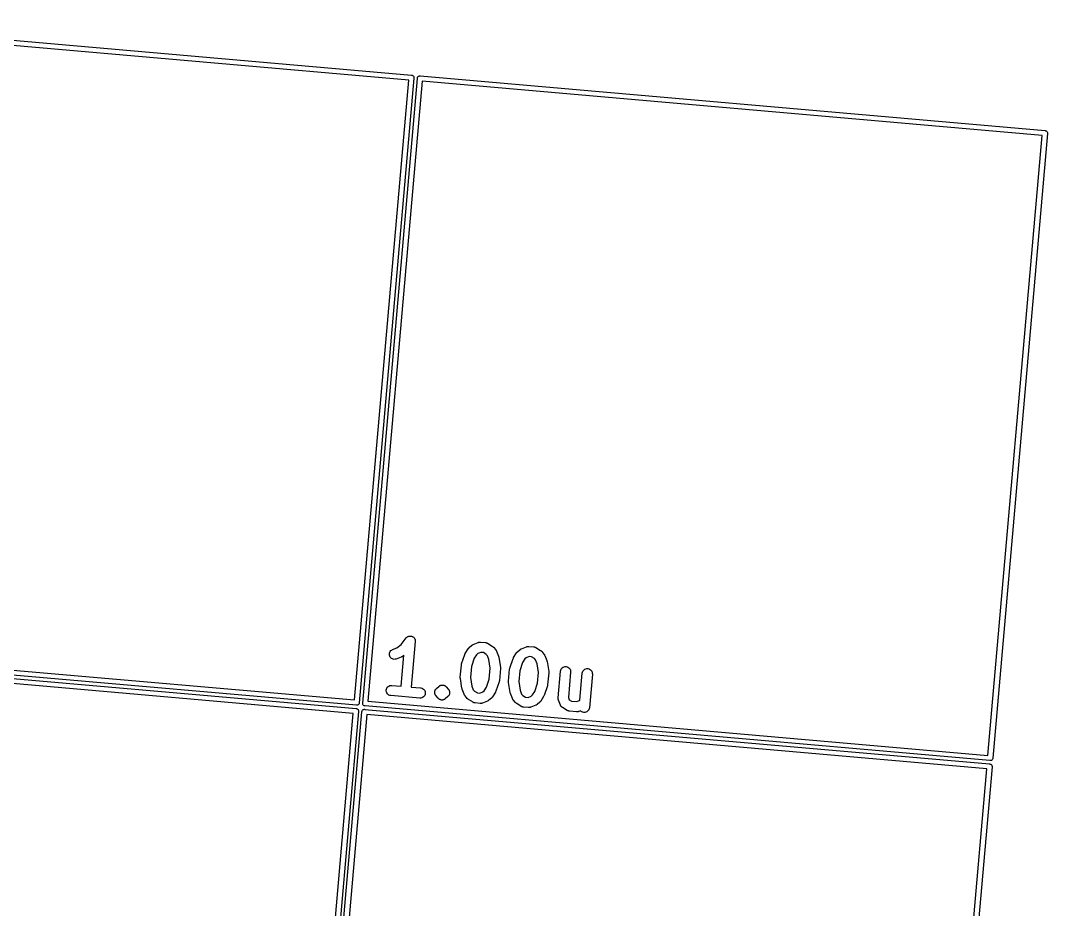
# Model space of a CAD drawing. Extents: x 72 to 342, y -189 to -99.
# Drawn here: x 160.39 to 191.16, y -132.09 to -105.45 of the extents above; entities that cross this region are included whole.
import ezdxf

# ---------------------------------------------------------------- set-up
doc = ezdxf.new("R2010")
doc.units = 0
doc.header["$MEASUREMENT"] = 0
doc.layers.add('BLACK', color=7, linetype='CONTINUOUS')

msp = doc.modelspace()

# ---------------------------------------------------------------- linework, layer by layer
at = {"layer": 'BLACK', "linetype": 'CONTINUOUS'}
for p, q in [((153.389, -105.452), (172.106, -107.089)), ((172.021, -107.235), (153.448, -105.61)), ((170.396, -125.808), (172.021, -107.235)), ((172.179, -107.176), (170.541, -125.893)), ((170.642, -125.902), (172.28, -107.185)), ((172.425, -107.27), (170.801, -125.843)), ((172.106, -107.089), (172.11, -107.089)), ((172.11, -107.089), (172.114, -107.09)), ((172.114, -107.09), (172.114, -107.09)), ((172.114, -107.09), (172.125, -107.092)), ((172.125, -107.092), (172.139, -107.098)), ((172.139, -107.098), (172.151, -107.106)), ((172.151, -107.106), (172.162, -107.117)), ((172.162, -107.117), (172.169, -107.127)), ((172.169, -107.127), (172.17, -107.129)), ((172.17, -107.129), (172.17, -107.129)), ((172.17, -107.129), (172.176, -107.143)), ((172.176, -107.143), (172.176, -107.143)), ((172.176, -107.143), (172.179, -107.157)), ((172.179, -107.157), (172.179, -107.166)), ((172.179, -107.166), (172.179, -107.172)), ((172.179, -107.172), (172.179, -107.176)), ((172.28, -107.181), (172.281, -107.178)), ((172.28, -107.185), (172.28, -107.181)), ((172.281, -107.177), (172.283, -107.166)), ((172.281, -107.178), (172.281, -107.177)), ((172.283, -107.166), (172.288, -107.153)), ((172.288, -107.153), (172.296, -107.14)), ((172.296, -107.14), (172.307, -107.129)), ((172.307, -107.129), (172.319, -107.121)), ((172.319, -107.121), (172.329, -107.117)), ((172.319, -107.121), (172.319, -107.121)), ((172.329, -107.117), (172.333, -107.115)), ((172.333, -107.115), (172.336, -107.114)), ((172.336, -107.114), (172.348, -107.112)), ((172.348, -107.112), (172.359, -107.112)), ((172.359, -107.112), (172.363, -107.112)), ((172.363, -107.112), (172.367, -107.112)), ((172.367, -107.112), (191.084, -108.75)), ((190.998, -108.895), (172.425, -107.27)), ((189.373, -127.468), (190.998, -108.895)), ((191.156, -108.836), (189.519, -127.553)), ((191.084, -108.75), (191.087, -108.75)), ((191.087, -108.75), (191.091, -108.75)), ((191.091, -108.75), (191.091, -108.75)), ((191.091, -108.75), (191.102, -108.753)), ((191.102, -108.753), (191.116, -108.758)), ((191.116, -108.758), (191.129, -108.766)), ((191.129, -108.766), (191.139, -108.777)), ((191.139, -108.777), (191.146, -108.787)), ((191.146, -108.787), (191.148, -108.789)), ((191.148, -108.789), (191.148, -108.791)), ((191.148, -108.791), (191.154, -108.803)), ((191.154, -108.803), (191.154, -108.803)), ((191.154, -108.803), (191.157, -108.818)), ((191.157, -108.833), (191.156, -108.836)), ((191.157, -108.818), (191.157, -108.829)), ((191.157, -108.829), (191.157, -108.833)), ((171.792, -124.142), (171.946, -123.95)), ((171.946, -123.95), (171.947, -123.948)), ((171.947, -123.948), (171.947, -123.948)), ((171.947, -123.948), (171.947, -123.948)), ((171.947, -123.948), (171.948, -123.948)), ((171.948, -123.948), (171.958, -123.938)), ((171.958, -123.938), (171.968, -123.927)), ((171.968, -123.927), (171.969, -123.927)), ((171.969, -123.927), (171.981, -123.919)), ((171.969, -123.927), (171.969, -123.927)), ((171.981, -123.919), (171.993, -123.911)), ((171.993, -123.911), (172.007, -123.905)), ((171.993, -123.911), (171.993, -123.911)), ((171.993, -123.911), (171.993, -123.911)), ((172.007, -123.905), (172.021, -123.899)), ((172.021, -123.899), (172.035, -123.896)), ((172.021, -123.899), (172.021, -123.899)), ((172.021, -123.899), (172.021, -123.899)), ((172.035, -123.896), (172.05, -123.893)), ((172.05, -123.893), (172.05, -123.893)), ((172.05, -123.893), (172.05, -123.893)), ((172.05, -123.893), (172.065, -123.893)), ((172.065, -123.893), (172.08, -123.893)), ((172.08, -123.893), (172.08, -123.893)), ((172.08, -123.893), (172.095, -123.896)), ((172.08, -123.893), (172.08, -123.893)), ((172.095, -123.896), (172.109, -123.899)), ((172.109, -123.899), (172.109, -123.899)), ((172.109, -123.899), (172.109, -123.899)), ((172.109, -123.899), (172.123, -123.905)), ((172.123, -123.905), (172.136, -123.91)), ((172.136, -123.91), (172.136, -123.91)), ((172.136, -123.91), (172.136, -123.91)), ((172.136, -123.91), (172.149, -123.919)), ((172.149, -123.919), (172.161, -123.927)), ((172.161, -123.927), (172.161, -123.927)), ((172.161, -123.927), (172.161, -123.927)), ((172.161, -123.927), (172.172, -123.937)), ((172.172, -123.937), (172.182, -123.948)), ((172.182, -123.948), (172.182, -123.948)), ((172.182, -123.948), (172.182, -123.948)), ((172.182, -123.948), (172.191, -123.96)), ((172.191, -123.96), (172.199, -123.972)), ((172.199, -123.972), (172.199, -123.972)), ((172.199, -123.972), (172.199, -123.972)), ((172.199, -123.972), (172.205, -123.986)), ((151.823, -124.183), (170.396, -125.808)), ((171.537, -124.299), (171.665, -124.249)), ((171.665, -124.249), (171.792, -124.142)), ((172.217, -124.058), (172.097, -125.425)), ((172.205, -123.986), (172.211, -123.999)), ((172.211, -123.999), (172.211, -124)), ((172.211, -124), (172.211, -124)), ((172.211, -124), (172.214, -124.014)), ((172.214, -124.014), (172.217, -124.029)), ((172.217, -124.029), (172.217, -124.029)), ((172.217, -124.029), (172.217, -124.029)), ((172.217, -124.029), (172.217, -124.043)), ((172.217, -124.043), (172.217, -124.058)), ((173.717, -124.413), (173.802, -124.274)), ((173.802, -124.274), (173.803, -124.273)), ((173.803, -124.273), (173.809, -124.266)), ((173.809, -124.266), (173.813, -124.259)), ((173.813, -124.259), (173.818, -124.254)), ((173.818, -124.254), (173.822, -124.249)), ((173.822, -124.249), (173.828, -124.243)), ((173.828, -124.243), (173.834, -124.237)), ((173.834, -124.237), (173.913, -124.171)), ((173.913, -124.171), (173.915, -124.17)), ((173.915, -124.17), (173.922, -124.165)), ((173.922, -124.165), (173.928, -124.16)), ((173.928, -124.16), (173.934, -124.157)), ((173.934, -124.157), (173.939, -124.154)), ((173.939, -124.154), (173.947, -124.15)), ((173.947, -124.15), (173.955, -124.146)), ((173.955, -124.146), (174.106, -124.087)), ((174.106, -124.087), (174.108, -124.086)), ((174.108, -124.086), (174.112, -124.085)), ((174.112, -124.085), (174.116, -124.083)), ((174.116, -124.083), (174.126, -124.081)), ((174.126, -124.081), (174.136, -124.078)), ((174.136, -124.078), (174.141, -124.078)), ((174.141, -124.078), (174.145, -124.077)), ((174.145, -124.077), (174.156, -124.077)), ((174.156, -124.077), (174.166, -124.076)), ((174.166, -124.076), (174.171, -124.077)), ((174.171, -124.077), (174.175, -124.077)), ((174.175, -124.077), (174.32, -124.089)), ((174.32, -124.089), (174.322, -124.09)), ((174.322, -124.09), (174.326, -124.09)), ((174.326, -124.09), (174.331, -124.091)), ((174.331, -124.091), (174.341, -124.093)), ((174.341, -124.093), (174.351, -124.095)), ((174.351, -124.095), (174.355, -124.097)), ((174.355, -124.097), (174.359, -124.098)), ((174.359, -124.098), (174.369, -124.103)), ((174.369, -124.103), (174.378, -124.107)), ((174.378, -124.107), (174.382, -124.109)), ((174.382, -124.109), (174.386, -124.111)), ((174.386, -124.111), (174.524, -124.196)), ((174.524, -124.196), (174.526, -124.197)), ((174.526, -124.197), (174.533, -124.203)), ((174.533, -124.203), (174.54, -124.207)), ((174.54, -124.207), (174.545, -124.212)), ((174.545, -124.212), (174.55, -124.216)), ((174.55, -124.216), (174.555, -124.222)), ((174.555, -124.222), (174.561, -124.228)), ((174.561, -124.228), (174.627, -124.307)), ((175.368, -124.292), (175.374, -124.286)), ((175.374, -124.286), (175.38, -124.284)), ((175.38, -124.284), (175.385, -124.28)), ((175.385, -124.28), (175.393, -124.277)), ((175.393, -124.277), (175.401, -124.273)), ((175.401, -124.273), (175.552, -124.213)), ((175.552, -124.213), (175.554, -124.212)), ((175.554, -124.212), (175.558, -124.211)), ((175.558, -124.211), (175.562, -124.21)), ((175.562, -124.21), (175.572, -124.207)), ((175.572, -124.207), (175.582, -124.205)), ((175.582, -124.205), (175.587, -124.204)), ((175.587, -124.204), (175.591, -124.203)), ((175.591, -124.203), (175.602, -124.203)), ((175.602, -124.203), (175.612, -124.203)), ((175.612, -124.203), (175.616, -124.203)), ((175.616, -124.203), (175.621, -124.203)), ((175.621, -124.203), (175.766, -124.216)), ((175.766, -124.216), (175.768, -124.216)), ((175.768, -124.216), (175.772, -124.217)), ((175.772, -124.217), (175.777, -124.217)), ((175.777, -124.217), (175.787, -124.22)), ((175.787, -124.22), (175.797, -124.222)), ((175.797, -124.222), (175.801, -124.224)), ((175.801, -124.224), (175.805, -124.225)), ((175.805, -124.225), (175.815, -124.229)), ((175.815, -124.229), (175.824, -124.233)), ((175.824, -124.233), (175.828, -124.236)), ((175.828, -124.236), (175.832, -124.238)), ((175.832, -124.238), (175.97, -124.323)), ((151.729, -124.429), (170.446, -126.067)), ((170.455, -125.966), (151.738, -124.328)), ((170.36, -126.212), (151.788, -124.588)), ((171.441, -124.438), (171.445, -124.408)), ((171.443, -124.467), (171.441, -124.438)), ((171.451, -124.496), (171.443, -124.467)), ((171.445, -124.408), (171.454, -124.38)), ((171.465, -124.522), (171.451, -124.496)), ((171.454, -124.38), (171.468, -124.354)), ((171.483, -124.546), (171.465, -124.522)), ((171.468, -124.354), (171.488, -124.331)), ((171.506, -124.565), (171.483, -124.546)), ((171.488, -124.331), (171.511, -124.313)), ((171.531, -124.58), (171.506, -124.565)), ((171.511, -124.313), (171.537, -124.299)), ((171.56, -124.589), (171.531, -124.58)), ((171.589, -124.593), (171.56, -124.589)), ((171.619, -124.591), (171.589, -124.593)), ((171.647, -124.583), (171.619, -124.591)), ((171.649, -124.583), (171.647, -124.583)), ((171.8, -124.523), (171.649, -124.583)), ((171.794, -125.398), (171.875, -124.471)), ((171.808, -124.519), (171.8, -124.523)), ((171.816, -124.516), (171.808, -124.519)), ((171.821, -124.512), (171.816, -124.516)), ((171.827, -124.509), (171.821, -124.512)), ((171.834, -124.504), (171.827, -124.509)), ((171.841, -124.499), (171.834, -124.504)), ((171.842, -124.498), (171.841, -124.499)), ((171.875, -124.471), (171.842, -124.498)), ((173.606, -124.726), (173.703, -124.443)), ((173.703, -124.443), (173.704, -124.441)), ((173.704, -124.439), (173.711, -124.427)), ((173.704, -124.44), (173.704, -124.439)), ((173.704, -124.441), (173.704, -124.44)), ((173.711, -124.427), (173.717, -124.414)), ((173.717, -124.414), (173.717, -124.413)), ((173.717, -124.413), (173.717, -124.413)), ((173.986, -124.558), (173.9, -124.807)), ((174.049, -124.455), (173.986, -124.558)), ((174.09, -124.421), (174.049, -124.455)), ((174.184, -124.383), (174.09, -124.421)), ((174.257, -124.39), (174.184, -124.383)), ((174.344, -124.443), (174.257, -124.39)), ((174.378, -124.484), (174.344, -124.443)), ((174.422, -124.596), (174.378, -124.484)), ((174.464, -124.857), (174.422, -124.596)), ((174.627, -124.307), (174.629, -124.308)), ((174.629, -124.308), (174.633, -124.316)), ((174.633, -124.316), (174.639, -124.322)), ((174.639, -124.322), (174.642, -124.328)), ((174.642, -124.328), (174.645, -124.333)), ((174.645, -124.333), (174.648, -124.341)), ((174.648, -124.341), (174.652, -124.349)), ((174.652, -124.349), (174.712, -124.5)), ((174.712, -124.5), (174.713, -124.502)), ((174.713, -124.502), (174.713, -124.502)), ((174.713, -124.502), (174.713, -124.503)), ((174.713, -124.503), (174.717, -124.517)), ((174.717, -124.517), (174.72, -124.53)), ((174.72, -124.53), (174.721, -124.531)), ((174.721, -124.531), (174.721, -124.532)), ((174.721, -124.532), (174.768, -124.827)), ((175.052, -124.852), (175.149, -124.569)), ((175.149, -124.569), (175.15, -124.567)), ((175.15, -124.566), (175.157, -124.553)), ((175.15, -124.567), (175.15, -124.566)), ((175.15, -124.567), (175.15, -124.567)), ((175.157, -124.553), (175.163, -124.54)), ((175.163, -124.539), (175.248, -124.401)), ((175.163, -124.54), (175.163, -124.539)), ((175.163, -124.54), (175.163, -124.54)), ((175.248, -124.401), (175.249, -124.399)), ((175.249, -124.399), (175.255, -124.392)), ((175.255, -124.392), (175.259, -124.385)), ((175.259, -124.385), (175.264, -124.381)), ((175.264, -124.381), (175.268, -124.376)), ((175.268, -124.376), (175.274, -124.37)), ((175.274, -124.37), (175.28, -124.364)), ((175.28, -124.364), (175.359, -124.298)), ((175.359, -124.298), (175.36, -124.297)), ((175.36, -124.297), (175.368, -124.292)), ((175.495, -124.581), (175.432, -124.684)), ((175.536, -124.547), (175.495, -124.581)), ((175.63, -124.51), (175.536, -124.547)), ((175.703, -124.516), (175.63, -124.51)), ((175.79, -124.569), (175.703, -124.516)), ((175.824, -124.61), (175.79, -124.569)), ((175.97, -124.323), (175.972, -124.324)), ((175.972, -124.324), (175.979, -124.329)), ((175.979, -124.329), (175.986, -124.334)), ((175.986, -124.334), (175.991, -124.338)), ((175.991, -124.338), (175.996, -124.342)), ((175.996, -124.342), (176.001, -124.349)), ((176.001, -124.349), (176.007, -124.355)), ((176.007, -124.355), (176.073, -124.433)), ((176.073, -124.433), (176.075, -124.435)), ((176.075, -124.435), (176.079, -124.442)), ((176.079, -124.442), (176.085, -124.449)), ((176.085, -124.449), (176.088, -124.454)), ((176.088, -124.454), (176.091, -124.46)), ((176.091, -124.46), (176.094, -124.468)), ((176.094, -124.468), (176.098, -124.475)), ((176.098, -124.475), (176.158, -124.626)), ((173.566, -125.123), (173.598, -124.762)), ((173.598, -124.76), (173.599, -124.757)), ((173.598, -124.762), (173.598, -124.76)), ((173.599, -124.754), (173.602, -124.743)), ((173.599, -124.757), (173.599, -124.754)), ((173.602, -124.743), (173.604, -124.731)), ((173.604, -124.731), (173.605, -124.728)), ((173.605, -124.728), (173.606, -124.726)), ((173.9, -124.807), (173.871, -125.131)), ((174.435, -125.181), (174.464, -124.857)), ((174.769, -124.864), (174.737, -125.226)), ((174.768, -124.827), (174.768, -124.829)), ((174.768, -124.829), (174.768, -124.832)), ((174.768, -124.832), (174.769, -124.835)), ((174.769, -124.835), (174.769, -124.847)), ((174.769, -124.847), (174.769, -124.859)), ((174.769, -124.859), (174.769, -124.862)), ((174.769, -124.862), (174.769, -124.864)), ((175.012, -125.25), (175.044, -124.888)), ((175.044, -124.884), (175.045, -124.881)), ((175.044, -124.886), (175.044, -124.884)), ((175.044, -124.888), (175.044, -124.886)), ((175.045, -124.881), (175.047, -124.869)), ((175.047, -124.869), (175.05, -124.857)), ((175.05, -124.857), (175.051, -124.855)), ((175.051, -124.855), (175.052, -124.852)), ((175.432, -124.684), (175.346, -124.934)), ((175.868, -124.723), (175.824, -124.61)), ((175.91, -124.983), (175.868, -124.723)), ((176.158, -124.626), (176.159, -124.628)), ((176.159, -124.628), (176.159, -124.629)), ((176.159, -124.629), (176.159, -124.629)), ((176.159, -124.629), (176.163, -124.643)), ((176.163, -124.643), (176.166, -124.657)), ((176.166, -124.657), (176.166, -124.658)), ((176.166, -124.658), (176.167, -124.658)), ((176.167, -124.658), (176.214, -124.954)), ((176.574, -124.918), (176.586, -124.89)), ((176.586, -124.89), (176.602, -124.866)), ((176.602, -124.866), (176.623, -124.844)), ((176.623, -124.844), (176.648, -124.828)), ((176.648, -124.828), (176.676, -124.817)), ((176.676, -124.817), (176.705, -124.811)), ((176.705, -124.811), (176.734, -124.811)), ((176.734, -124.811), (176.764, -124.816)), ((176.764, -124.816), (176.791, -124.827)), ((176.791, -124.827), (176.816, -124.844)), ((176.816, -124.844), (176.837, -124.865)), ((176.837, -124.865), (176.854, -124.889)), ((176.854, -124.889), (176.866, -124.917)), ((177.253, -124.922), (177.274, -124.901)), ((177.274, -124.901), (177.299, -124.885)), ((177.299, -124.885), (177.326, -124.873)), ((177.326, -124.873), (177.355, -124.868)), ((177.355, -124.868), (177.385, -124.867)), ((177.385, -124.867), (177.414, -124.873)), ((177.414, -124.873), (177.442, -124.884)), ((177.442, -124.884), (177.467, -124.901)), ((177.467, -124.901), (177.488, -124.922)), ((173.566, -125.126), (173.566, -125.123)), ((173.566, -125.129), (173.566, -125.126)), ((173.566, -125.141), (173.566, -125.129)), ((173.567, -125.153), (173.566, -125.141)), ((173.567, -125.156), (173.567, -125.153)), ((173.567, -125.159), (173.567, -125.156)), ((173.568, -125.161), (173.567, -125.159)), ((173.615, -125.456), (173.568, -125.161)), ((173.871, -125.131), (173.913, -125.392)), ((174.349, -125.43), (174.435, -125.181)), ((175.346, -124.934), (175.317, -125.258)), ((175.881, -125.307), (175.91, -124.983)), ((176.215, -124.991), (176.183, -125.352)), ((176.214, -124.954), (176.214, -124.956)), ((176.214, -124.956), (176.214, -124.959)), ((176.214, -124.959), (176.215, -124.961)), ((176.215, -124.961), (176.215, -124.973)), ((176.215, -124.973), (176.215, -124.986)), ((176.215, -124.986), (176.215, -124.988)), ((176.215, -124.988), (176.215, -124.991)), ((176.499, -125.744), (176.568, -124.949)), ((176.568, -124.947), (176.574, -124.918)), ((176.568, -124.949), (176.568, -124.947)), ((176.872, -124.976), (176.805, -125.735)), ((176.866, -124.917), (176.872, -124.946)), ((176.872, -124.946), (176.872, -124.976)), ((177.149, -125.811), (177.219, -125.006)), ((177.219, -125.004), (177.225, -124.975)), ((177.219, -125.006), (177.219, -125.004)), ((177.225, -124.975), (177.236, -124.947)), ((177.236, -124.947), (177.253, -124.922)), ((177.523, -125.032), (177.434, -126.045)), ((177.488, -124.922), (177.505, -124.946)), ((177.505, -124.946), (177.516, -124.974)), ((177.516, -124.974), (177.522, -125.003)), ((177.522, -125.003), (177.523, -125.032)), ((171.347, -125.511), (171.353, -125.482)), ((171.347, -125.541), (171.347, -125.511)), ((171.353, -125.482), (171.364, -125.454)), ((171.364, -125.454), (171.38, -125.429)), ((171.38, -125.429), (171.401, -125.408)), ((171.401, -125.408), (171.426, -125.392)), ((171.426, -125.392), (171.453, -125.38)), ((171.453, -125.38), (171.482, -125.374)), ((171.482, -125.374), (171.512, -125.373)), ((171.512, -125.373), (171.794, -125.398)), ((172.097, -125.425), (172.379, -125.449)), ((172.379, -125.449), (172.382, -125.45)), ((172.382, -125.45), (172.411, -125.455)), ((172.411, -125.455), (172.438, -125.467)), ((172.438, -125.467), (172.463, -125.483)), ((172.463, -125.483), (172.484, -125.504)), ((172.484, -125.504), (172.5, -125.529)), ((172.81, -125.522), (172.816, -125.509)), ((172.816, -125.508), (172.824, -125.496)), ((172.816, -125.509), (172.816, -125.508)), ((172.816, -125.508), (172.816, -125.508)), ((172.824, -125.496), (172.832, -125.484)), ((172.832, -125.484), (172.833, -125.483)), ((172.832, -125.484), (172.832, -125.484)), ((172.833, -125.483), (172.843, -125.473)), ((172.843, -125.473), (172.853, -125.463)), ((172.853, -125.463), (172.931, -125.397)), ((172.931, -125.397), (172.932, -125.396)), ((172.932, -125.396), (172.932, -125.396)), ((172.932, -125.396), (172.932, -125.396)), ((172.932, -125.396), (172.933, -125.396)), ((172.933, -125.395), (172.945, -125.387)), ((172.933, -125.396), (172.933, -125.395)), ((172.933, -125.396), (172.933, -125.396)), ((172.933, -125.396), (172.933, -125.396)), ((172.945, -125.387), (172.957, -125.379)), ((172.957, -125.379), (172.957, -125.379)), ((172.957, -125.379), (172.957, -125.379)), ((172.957, -125.379), (172.958, -125.379)), ((172.958, -125.379), (172.971, -125.374)), ((172.958, -125.379), (172.958, -125.379)), ((172.971, -125.374), (172.984, -125.368)), ((172.984, -125.368), (172.985, -125.368)), ((172.985, -125.368), (172.999, -125.365)), ((172.985, -125.368), (172.985, -125.368)), ((172.985, -125.368), (172.985, -125.368)), ((172.985, -125.368), (172.985, -125.368)), ((172.999, -125.365), (173.014, -125.362)), ((173.014, -125.362), (173.014, -125.362)), ((173.014, -125.362), (173.014, -125.362)), ((173.014, -125.362), (173.014, -125.362)), ((173.014, -125.362), (173.015, -125.362)), ((173.015, -125.362), (173.029, -125.362)), ((173.029, -125.362), (173.043, -125.362)), ((173.043, -125.362), (173.044, -125.362)), ((173.044, -125.362), (173.044, -125.362)), ((173.044, -125.362), (173.044, -125.362)), ((173.044, -125.362), (173.044, -125.362)), ((173.044, -125.362), (173.058, -125.365)), ((173.058, -125.365), (173.072, -125.367)), ((173.072, -125.367), (173.073, -125.367)), ((173.073, -125.367), (173.073, -125.368)), ((173.073, -125.368), (173.073, -125.368)), ((173.073, -125.368), (173.073, -125.368)), ((173.073, -125.368), (173.087, -125.373)), ((173.087, -125.373), (173.1, -125.378)), ((173.1, -125.378), (173.1, -125.379)), ((173.1, -125.379), (173.101, -125.379)), ((173.101, -125.379), (173.101, -125.379)), ((173.101, -125.379), (173.101, -125.379)), ((173.101, -125.379), (173.113, -125.387)), ((173.113, -125.387), (173.125, -125.395)), ((173.125, -125.395), (173.125, -125.395)), ((173.125, -125.395), (173.125, -125.395)), ((173.125, -125.395), (173.126, -125.395)), ((173.126, -125.395), (173.126, -125.395)), ((173.126, -125.395), (173.136, -125.405)), ((173.136, -125.405), (173.146, -125.416)), ((173.146, -125.416), (173.212, -125.494)), ((173.212, -125.494), (173.213, -125.495)), ((173.213, -125.495), (173.213, -125.495)), ((173.213, -125.495), (173.213, -125.495)), ((173.213, -125.495), (173.214, -125.496)), ((173.214, -125.496), (173.221, -125.508)), ((173.221, -125.508), (173.229, -125.52)), ((173.229, -125.52), (173.23, -125.52)), ((173.23, -125.52), (173.23, -125.521)), ((173.23, -125.521), (173.235, -125.534)), ((173.615, -125.457), (173.615, -125.456)), ((173.615, -125.458), (173.615, -125.457)), ((173.618, -125.471), (173.615, -125.458)), ((173.622, -125.485), (173.618, -125.471)), ((173.622, -125.486), (173.622, -125.485)), ((173.623, -125.486), (173.622, -125.486)), ((173.623, -125.488), (173.623, -125.486)), ((173.683, -125.639), (173.623, -125.488)), ((173.913, -125.392), (173.957, -125.504)), ((173.957, -125.504), (173.992, -125.545)), ((174.286, -125.533), (174.349, -125.43)), ((174.73, -125.262), (174.632, -125.545)), ((174.731, -125.257), (174.73, -125.26)), ((174.73, -125.26), (174.73, -125.262)), ((174.734, -125.245), (174.731, -125.257)), ((174.737, -125.233), (174.734, -125.245)), ((174.737, -125.226), (174.737, -125.228)), ((174.737, -125.228), (174.737, -125.231)), ((174.737, -125.231), (174.737, -125.233)), ((175.012, -125.253), (175.012, -125.25)), ((175.012, -125.255), (175.012, -125.253)), ((175.012, -125.267), (175.012, -125.255)), ((175.012, -125.28), (175.012, -125.267)), ((175.013, -125.282), (175.012, -125.28)), ((175.013, -125.285), (175.013, -125.282)), ((175.013, -125.287), (175.013, -125.285)), ((175.06, -125.583), (175.013, -125.287)), ((175.317, -125.258), (175.359, -125.518)), ((175.359, -125.518), (175.403, -125.631)), ((175.795, -125.556), (175.881, -125.307)), ((176.176, -125.389), (176.078, -125.672)), ((176.177, -125.384), (176.176, -125.386)), ((176.176, -125.386), (176.176, -125.389)), ((176.18, -125.372), (176.177, -125.384)), ((176.182, -125.36), (176.18, -125.372)), ((176.183, -125.357), (176.182, -125.36)), ((176.183, -125.352), (176.183, -125.355)), ((176.183, -125.355), (176.183, -125.357)), ((171.353, -125.57), (171.347, -125.541)), ((171.364, -125.597), (171.353, -125.57)), ((171.381, -125.622), (171.364, -125.597)), ((171.402, -125.643), (171.381, -125.622)), ((171.427, -125.66), (171.402, -125.643)), ((171.454, -125.671), (171.427, -125.66)), ((171.483, -125.677), (171.454, -125.671)), ((171.485, -125.677), (171.483, -125.677)), ((172.353, -125.753), (171.485, -125.677)), ((172.383, -125.753), (172.353, -125.753)), ((172.412, -125.747), (172.383, -125.753)), ((172.439, -125.735), (172.412, -125.747)), ((172.464, -125.718), (172.439, -125.735)), ((172.485, -125.697), (172.464, -125.718)), ((172.501, -125.672), (172.485, -125.697)), ((172.5, -125.529), (172.512, -125.557)), ((172.512, -125.645), (172.501, -125.672)), ((172.512, -125.557), (172.518, -125.586)), ((172.518, -125.616), (172.512, -125.645)), ((172.518, -125.586), (172.518, -125.616)), ((172.799, -125.565), (172.802, -125.55)), ((172.799, -125.566), (172.799, -125.565)), ((172.799, -125.565), (172.799, -125.565)), ((172.799, -125.58), (172.799, -125.566)), ((172.799, -125.594), (172.799, -125.58)), ((172.799, -125.595), (172.799, -125.594)), ((172.802, -125.609), (172.799, -125.595)), ((172.799, -125.595), (172.799, -125.595)), ((172.802, -125.55), (172.805, -125.536)), ((172.805, -125.624), (172.802, -125.609)), ((172.805, -125.535), (172.81, -125.522)), ((172.805, -125.536), (172.805, -125.535)), ((172.805, -125.536), (172.805, -125.536)), ((172.805, -125.625), (172.805, -125.624)), ((172.805, -125.624), (172.805, -125.624)), ((172.811, -125.638), (172.805, -125.625)), ((172.816, -125.651), (172.811, -125.638)), ((172.817, -125.652), (172.816, -125.651)), ((172.825, -125.664), (172.817, -125.652)), ((172.817, -125.652), (172.817, -125.652)), ((172.833, -125.676), (172.825, -125.664)), ((172.833, -125.677), (172.833, -125.676)), ((172.834, -125.677), (172.833, -125.677)), ((172.833, -125.677), (172.833, -125.677)), ((172.833, -125.677), (172.833, -125.677)), ((172.9, -125.756), (172.834, -125.677)), ((172.91, -125.766), (172.9, -125.756)), ((172.92, -125.776), (172.91, -125.766)), ((172.921, -125.776), (172.92, -125.776)), ((172.921, -125.777), (172.921, -125.776)), ((172.933, -125.785), (172.921, -125.777)), ((172.921, -125.777), (172.921, -125.777)), ((172.921, -125.777), (172.921, -125.777)), ((172.945, -125.793), (172.933, -125.785)), ((172.946, -125.793), (172.945, -125.793)), ((172.945, -125.793), (172.945, -125.793)), ((172.959, -125.799), (172.946, -125.793)), ((172.946, -125.793), (172.946, -125.793)), ((172.946, -125.793), (172.946, -125.793)), ((172.973, -125.804), (172.959, -125.799)), ((172.974, -125.804), (172.973, -125.804)), ((172.973, -125.804), (172.973, -125.804)), ((172.973, -125.804), (172.973, -125.804)), ((172.988, -125.807), (172.974, -125.804)), ((172.974, -125.804), (172.974, -125.804)), ((173.002, -125.81), (172.988, -125.807)), ((173.003, -125.81), (173.002, -125.81)), ((173.002, -125.81), (173.002, -125.81)), ((173.002, -125.81), (173.002, -125.81)), ((173.017, -125.81), (173.003, -125.81)), ((173.003, -125.81), (173.003, -125.81)), ((173.032, -125.81), (173.017, -125.81)), ((173.033, -125.81), (173.032, -125.81)), ((173.032, -125.81), (173.032, -125.81)), ((173.032, -125.81), (173.032, -125.81)), ((173.032, -125.81), (173.032, -125.81)), ((173.047, -125.807), (173.033, -125.81)), ((173.061, -125.804), (173.047, -125.807)), ((173.062, -125.804), (173.061, -125.804)), ((173.061, -125.804), (173.061, -125.804)), ((173.061, -125.804), (173.061, -125.804)), ((173.075, -125.798), (173.062, -125.804)), ((173.062, -125.804), (173.062, -125.804)), ((173.088, -125.793), (173.075, -125.798)), ((173.089, -125.793), (173.088, -125.793)), ((173.101, -125.784), (173.089, -125.792)), ((173.089, -125.792), (173.089, -125.792)), ((173.089, -125.792), (173.089, -125.792)), ((173.089, -125.792), (173.089, -125.793)), ((173.113, -125.776), (173.101, -125.784)), ((173.114, -125.776), (173.113, -125.776)), ((173.113, -125.776), (173.113, -125.776)), ((173.115, -125.775), (173.114, -125.776)), ((173.114, -125.776), (173.114, -125.776)), ((173.114, -125.776), (173.114, -125.776)), ((173.114, -125.776), (173.114, -125.776)), ((173.114, -125.776), (173.114, -125.776)), ((173.193, -125.709), (173.115, -125.775)), ((173.203, -125.699), (173.193, -125.709)), ((173.214, -125.688), (173.203, -125.699)), ((173.222, -125.676), (173.214, -125.688)), ((173.214, -125.688), (173.214, -125.688)), ((173.214, -125.688), (173.214, -125.688)), ((173.23, -125.664), (173.222, -125.676)), ((173.236, -125.65), (173.23, -125.663)), ((173.23, -125.663), (173.23, -125.663)), ((173.23, -125.663), (173.23, -125.664)), ((173.235, -125.534), (173.241, -125.547)), ((173.241, -125.636), (173.236, -125.65)), ((173.241, -125.547), (173.241, -125.548)), ((173.241, -125.548), (173.241, -125.548)), ((173.241, -125.548), (173.244, -125.562)), ((173.242, -125.635), (173.241, -125.636)), ((173.241, -125.636), (173.241, -125.636)), ((173.244, -125.621), (173.242, -125.635)), ((173.244, -125.562), (173.247, -125.576)), ((173.247, -125.607), (173.244, -125.621)), ((173.247, -125.576), (173.247, -125.577)), ((173.247, -125.577), (173.247, -125.577)), ((173.247, -125.577), (173.247, -125.592)), ((173.247, -125.592), (173.247, -125.606)), ((173.247, -125.606), (173.247, -125.607)), ((173.247, -125.607), (173.247, -125.607)), ((173.687, -125.647), (173.683, -125.639)), ((173.69, -125.655), (173.687, -125.647)), ((173.694, -125.66), (173.69, -125.655)), ((173.697, -125.666), (173.694, -125.66)), ((173.702, -125.672), (173.697, -125.666)), ((173.707, -125.679), (173.702, -125.672)), ((173.708, -125.681), (173.707, -125.679)), ((173.774, -125.76), (173.708, -125.681)), ((173.78, -125.766), (173.774, -125.76)), ((173.786, -125.772), (173.78, -125.766)), ((173.791, -125.776), (173.786, -125.772)), ((173.795, -125.781), (173.791, -125.776)), ((173.802, -125.785), (173.795, -125.781)), ((173.809, -125.79), (173.802, -125.785)), ((173.811, -125.792), (173.809, -125.79)), ((173.949, -125.877), (173.811, -125.792)), ((173.992, -125.545), (174.078, -125.598)), ((174.078, -125.598), (174.151, -125.604)), ((174.151, -125.604), (174.245, -125.567)), ((174.245, -125.567), (174.286, -125.533)), ((174.407, -125.828), (174.401, -125.831)), ((174.414, -125.823), (174.407, -125.828)), ((174.421, -125.818), (174.414, -125.823)), ((174.422, -125.816), (174.421, -125.818)), ((174.501, -125.75), (174.422, -125.816)), ((174.507, -125.744), (174.501, -125.75)), ((174.513, -125.739), (174.507, -125.744)), ((174.517, -125.734), (174.513, -125.739)), ((174.522, -125.729), (174.517, -125.734)), ((174.527, -125.722), (174.522, -125.729)), ((174.532, -125.715), (174.527, -125.722)), ((174.533, -125.714), (174.532, -125.715)), ((174.618, -125.575), (174.533, -125.714)), ((174.619, -125.574), (174.618, -125.575)), ((174.618, -125.575), (174.618, -125.575)), ((174.625, -125.561), (174.619, -125.574)), ((174.631, -125.548), (174.625, -125.561)), ((174.632, -125.545), (174.631, -125.547)), ((174.631, -125.547), (174.631, -125.548)), ((174.631, -125.548), (174.631, -125.548)), ((175.061, -125.583), (175.06, -125.583)), ((175.061, -125.584), (175.061, -125.583)), ((175.064, -125.598), (175.061, -125.584)), ((175.068, -125.611), (175.064, -125.598)), ((175.068, -125.612), (175.068, -125.611)), ((175.068, -125.613), (175.068, -125.612)), ((175.069, -125.615), (175.068, -125.613)), ((175.129, -125.766), (175.069, -125.615)), ((175.133, -125.773), (175.129, -125.766)), ((175.136, -125.781), (175.133, -125.773)), ((175.14, -125.786), (175.136, -125.781)), ((175.142, -125.792), (175.14, -125.786)), ((175.148, -125.799), (175.142, -125.792)), ((175.152, -125.806), (175.148, -125.799)), ((175.154, -125.808), (175.152, -125.806)), ((175.22, -125.886), (175.154, -125.808)), ((175.403, -125.631), (175.437, -125.671)), ((175.437, -125.671), (175.524, -125.725)), ((175.524, -125.725), (175.597, -125.731)), ((175.597, -125.731), (175.691, -125.694)), ((175.691, -125.694), (175.732, -125.659)), ((175.732, -125.659), (175.795, -125.556)), ((176.064, -125.702), (175.979, -125.84)), ((176.071, -125.688), (176.064, -125.701)), ((176.064, -125.701), (176.064, -125.701)), ((176.064, -125.701), (176.064, -125.702)), ((176.077, -125.675), (176.071, -125.688)), ((176.078, -125.672), (176.077, -125.674)), ((176.077, -125.674), (176.077, -125.674)), ((176.077, -125.674), (176.077, -125.675)), ((176.498, -125.753), (176.499, -125.749)), ((176.499, -125.764), (176.498, -125.753)), ((176.499, -125.749), (176.499, -125.744)), ((176.499, -125.774), (176.499, -125.764)), ((176.5, -125.778), (176.499, -125.774)), ((176.5, -125.783), (176.5, -125.778)), ((176.503, -125.793), (176.5, -125.783)), ((176.505, -125.803), (176.503, -125.793)), ((176.507, -125.807), (176.505, -125.803)), ((176.508, -125.812), (176.507, -125.807)), ((176.509, -125.814), (176.508, -125.812)), ((176.568, -125.964), (176.509, -125.814)), ((176.805, -125.735), (176.833, -125.805)), ((176.833, -125.805), (176.898, -125.845)), ((177.043, -125.857), (177.137, -125.82)), ((177.137, -125.82), (177.149, -125.811)), ((170.446, -126.067), (170.45, -126.067)), ((170.45, -126.067), (170.453, -126.068)), ((170.453, -126.068), (170.453, -126.068)), ((170.453, -126.068), (170.464, -126.07)), ((170.458, -125.966), (170.455, -125.966)), ((170.473, -125.966), (170.458, -125.966)), ((170.464, -126.07), (170.478, -126.075)), ((170.488, -125.963), (170.473, -125.966)), ((170.478, -126.075), (170.491, -126.084)), ((170.502, -125.957), (170.488, -125.963)), ((170.491, -126.084), (170.502, -126.094)), ((170.514, -125.949), (170.502, -125.957)), ((170.502, -126.094), (170.506, -126.1)), ((170.506, -126.1), (170.51, -126.106)), ((170.51, -126.106), (170.51, -126.107)), ((170.51, -126.107), (170.516, -126.12)), ((170.525, -125.938), (170.514, -125.949)), ((170.516, -126.12), (170.516, -126.12)), ((170.516, -126.12), (170.519, -126.135)), ((170.519, -126.135), (170.519, -126.144)), ((170.533, -125.926), (170.525, -125.938)), ((170.539, -125.912), (170.533, -125.926)), ((170.541, -125.901), (170.539, -125.912)), ((170.541, -125.893), (170.541, -125.897)), ((170.541, -125.897), (170.541, -125.901)), ((170.541, -125.901), (170.541, -125.901)), ((170.622, -126.144), (170.628, -126.13)), ((170.628, -126.13), (170.636, -126.117)), ((170.636, -126.117), (170.647, -126.107)), ((170.642, -125.906), (170.642, -125.902)), ((170.642, -125.921), (170.642, -125.906)), ((170.645, -125.935), (170.642, -125.921)), ((170.651, -125.949), (170.645, -125.935)), ((170.647, -126.107), (170.659, -126.098)), ((170.659, -125.962), (170.651, -125.949)), ((170.67, -125.972), (170.659, -125.962)), ((170.659, -126.098), (170.669, -126.094)), ((170.659, -126.098), (170.659, -126.098)), ((170.669, -126.094), (170.673, -126.092)), ((170.683, -125.98), (170.67, -125.972)), ((170.673, -126.092), (170.676, -126.092)), ((170.676, -126.092), (170.688, -126.089)), ((170.697, -125.986), (170.683, -125.98)), ((170.688, -126.089), (170.699, -126.089)), ((170.708, -125.988), (170.697, -125.986)), ((170.699, -126.089), (170.703, -126.089)), ((170.703, -126.089), (170.706, -126.09)), ((170.706, -126.09), (189.423, -127.727)), ((170.711, -125.989), (170.708, -125.988)), ((170.708, -125.988), (170.708, -125.988)), ((170.715, -125.989), (170.711, -125.989)), ((189.432, -127.626), (170.715, -125.989)), ((170.801, -125.843), (189.373, -127.468)), ((173.953, -125.879), (173.949, -125.877)), ((173.957, -125.881), (173.953, -125.879)), ((173.967, -125.885), (173.957, -125.881)), ((173.976, -125.89), (173.967, -125.885)), ((173.98, -125.891), (173.976, -125.89)), ((173.984, -125.892), (173.98, -125.891)), ((173.995, -125.894), (173.984, -125.892)), ((174.005, -125.897), (173.995, -125.894)), ((174.009, -125.897), (174.005, -125.897)), ((174.014, -125.898), (174.009, -125.897)), ((174.016, -125.899), (174.014, -125.898)), ((174.16, -125.911), (174.016, -125.899)), ((174.165, -125.911), (174.16, -125.911)), ((174.169, -125.912), (174.165, -125.911)), ((174.18, -125.911), (174.169, -125.912)), ((174.19, -125.911), (174.18, -125.911)), ((174.194, -125.91), (174.19, -125.911)), ((174.199, -125.91), (174.194, -125.91)), ((174.209, -125.907), (174.199, -125.91)), ((174.219, -125.905), (174.209, -125.907)), ((174.223, -125.903), (174.219, -125.905)), ((174.228, -125.902), (174.223, -125.903)), ((174.23, -125.901), (174.228, -125.902)), ((174.38, -125.841), (174.23, -125.901)), ((174.388, -125.838), (174.38, -125.841)), ((174.396, -125.834), (174.388, -125.838)), ((174.401, -125.831), (174.396, -125.834)), ((175.226, -125.892), (175.22, -125.886)), ((175.232, -125.899), (175.226, -125.892)), ((175.237, -125.903), (175.232, -125.899)), ((175.241, -125.907), (175.237, -125.903)), ((175.248, -125.912), (175.241, -125.907)), ((175.255, -125.917), (175.248, -125.912)), ((175.257, -125.918), (175.255, -125.917)), ((175.395, -126.003), (175.257, -125.918)), ((175.399, -126.005), (175.395, -126.003)), ((175.403, -126.008), (175.399, -126.005)), ((175.412, -126.012), (175.403, -126.008)), ((175.422, -126.016), (175.412, -126.012)), ((175.426, -126.017), (175.422, -126.016)), ((175.43, -126.019), (175.426, -126.017)), ((175.44, -126.021), (175.43, -126.019)), ((175.451, -126.024), (175.44, -126.021)), ((175.455, -126.024), (175.451, -126.024)), ((175.459, -126.025), (175.455, -126.024)), ((175.462, -126.025), (175.459, -126.025)), ((175.606, -126.038), (175.462, -126.025)), ((175.611, -126.038), (175.606, -126.038)), ((175.615, -126.038), (175.611, -126.038)), ((175.625, -126.037), (175.615, -126.038)), ((175.636, -126.037), (175.625, -126.037)), ((175.64, -126.036), (175.636, -126.037)), ((175.645, -126.036), (175.64, -126.036)), ((175.655, -126.033), (175.645, -126.036)), ((175.665, -126.031), (175.655, -126.033)), ((175.669, -126.03), (175.665, -126.031)), ((175.673, -126.028), (175.669, -126.03)), ((175.675, -126.028), (175.673, -126.028)), ((175.826, -125.968), (175.675, -126.028)), ((175.834, -125.964), (175.826, -125.968)), ((175.842, -125.961), (175.834, -125.964)), ((175.847, -125.957), (175.842, -125.961)), ((175.853, -125.954), (175.847, -125.957)), ((175.86, -125.949), (175.853, -125.954)), ((175.867, -125.944), (175.86, -125.949)), ((175.868, -125.943), (175.867, -125.944)), ((175.947, -125.877), (175.868, -125.943)), ((175.953, -125.871), (175.947, -125.877)), ((175.959, -125.865), (175.953, -125.871)), ((175.963, -125.86), (175.959, -125.865)), ((175.968, -125.856), (175.963, -125.86)), ((175.972, -125.849), (175.968, -125.856)), ((175.978, -125.842), (175.972, -125.849)), ((175.979, -125.84), (175.978, -125.842)), ((176.57, -125.967), (176.568, -125.964)), ((176.571, -125.97), (176.57, -125.967)), ((176.577, -125.981), (176.571, -125.97)), ((176.582, -125.991), (176.577, -125.981)), ((176.584, -125.993), (176.582, -125.991)), ((176.586, -125.996), (176.584, -125.993)), ((176.593, -126.005), (176.586, -125.996)), ((176.6, -126.014), (176.593, -126.005)), ((176.603, -126.016), (176.6, -126.014)), ((176.605, -126.019), (176.603, -126.016)), ((176.614, -126.026), (176.605, -126.019)), ((176.623, -126.034), (176.614, -126.026)), ((176.626, -126.035), (176.623, -126.034)), ((176.629, -126.037), (176.626, -126.035)), ((176.63, -126.038), (176.629, -126.037)), ((176.769, -126.123), (176.63, -126.038)), ((176.773, -126.125), (176.769, -126.123)), ((176.776, -126.128), (176.773, -126.125)), ((176.786, -126.132), (176.776, -126.128)), ((176.795, -126.136), (176.786, -126.132)), ((176.8, -126.137), (176.795, -126.136)), ((176.898, -125.845), (177.043, -125.857)), ((177.171, -126.135), (177.121, -126.154)), ((177.186, -126.15), (177.171, -126.135)), ((177.4, -126.128), (177.379, -126.149)), ((177.417, -126.103), (177.4, -126.128)), ((177.428, -126.076), (177.417, -126.103)), ((177.434, -126.047), (177.428, -126.076)), ((177.434, -126.045), (177.434, -126.047)), ((168.735, -144.785), (170.36, -126.212)), ((170.518, -126.154), (168.881, -144.871)), ((168.982, -144.879), (170.62, -126.162)), ((170.765, -126.248), (169.14, -144.821)), ((170.519, -126.15), (170.518, -126.154)), ((170.519, -126.144), (170.519, -126.15)), ((170.62, -126.155), (170.622, -126.144)), ((170.62, -126.159), (170.62, -126.155)), ((170.62, -126.155), (170.62, -126.155)), ((170.62, -126.162), (170.62, -126.159)), ((189.338, -127.873), (170.765, -126.248)), ((176.804, -126.139), (176.8, -126.137)), ((176.814, -126.141), (176.804, -126.139)), ((176.824, -126.144), (176.814, -126.141)), ((176.829, -126.144), (176.824, -126.144)), ((176.833, -126.145), (176.829, -126.144)), ((176.835, -126.145), (176.833, -126.145)), ((177.052, -126.164), (176.835, -126.145)), ((177.057, -126.164), (177.052, -126.164)), ((177.061, -126.165), (177.057, -126.164)), ((177.071, -126.164), (177.061, -126.165)), ((177.082, -126.164), (177.071, -126.164)), ((177.086, -126.163), (177.082, -126.164)), ((177.091, -126.163), (177.086, -126.163)), ((177.101, -126.16), (177.091, -126.163)), ((177.111, -126.158), (177.101, -126.16)), ((177.115, -126.156), (177.111, -126.158)), ((177.119, -126.155), (177.115, -126.156)), ((177.121, -126.154), (177.119, -126.155)), ((177.211, -126.166), (177.186, -126.15)), ((177.239, -126.177), (177.211, -126.166)), ((177.268, -126.183), (177.239, -126.177)), ((177.298, -126.183), (177.268, -126.183)), ((177.327, -126.177), (177.298, -126.183)), ((177.354, -126.166), (177.327, -126.177)), ((177.379, -126.149), (177.354, -126.166)), ((189.436, -127.627), (189.432, -127.626)), ((189.451, -127.627), (189.436, -127.627)), ((189.466, -127.624), (189.451, -127.627)), ((189.479, -127.618), (189.466, -127.624)), ((189.492, -127.609), (189.479, -127.618)), ((189.502, -127.598), (189.492, -127.609)), ((189.51, -127.586), (189.502, -127.598)), ((189.516, -127.572), (189.51, -127.586)), ((189.518, -127.561), (189.516, -127.572)), ((189.519, -127.557), (189.518, -127.561)), ((189.518, -127.561), (189.518, -127.561)), ((189.519, -127.553), (189.519, -127.557)), ((187.713, -146.445), (189.338, -127.873)), ((189.496, -127.814), (187.858, -146.531)), ((189.423, -127.727), (189.427, -127.727)), ((189.427, -127.727), (189.431, -127.728)), ((189.431, -127.728), (189.431, -127.728)), ((189.431, -127.728), (189.442, -127.73)), ((189.442, -127.73), (189.456, -127.736)), ((189.456, -127.736), (189.468, -127.744)), ((189.468, -127.744), (189.479, -127.754)), ((189.479, -127.754), (189.486, -127.764)), ((189.486, -127.764), (189.487, -127.767)), ((189.487, -127.767), (189.488, -127.768)), ((189.488, -127.768), (189.493, -127.781)), ((189.493, -127.781), (189.493, -127.781)), ((189.493, -127.781), (189.496, -127.795)), ((189.496, -127.795), (189.497, -127.806)), ((189.497, -127.81), (189.496, -127.814)), ((189.497, -127.806), (189.497, -127.81))]:
    msp.add_line(p, q, dxfattribs=at)

doc.saveas('drawing.dxf')
